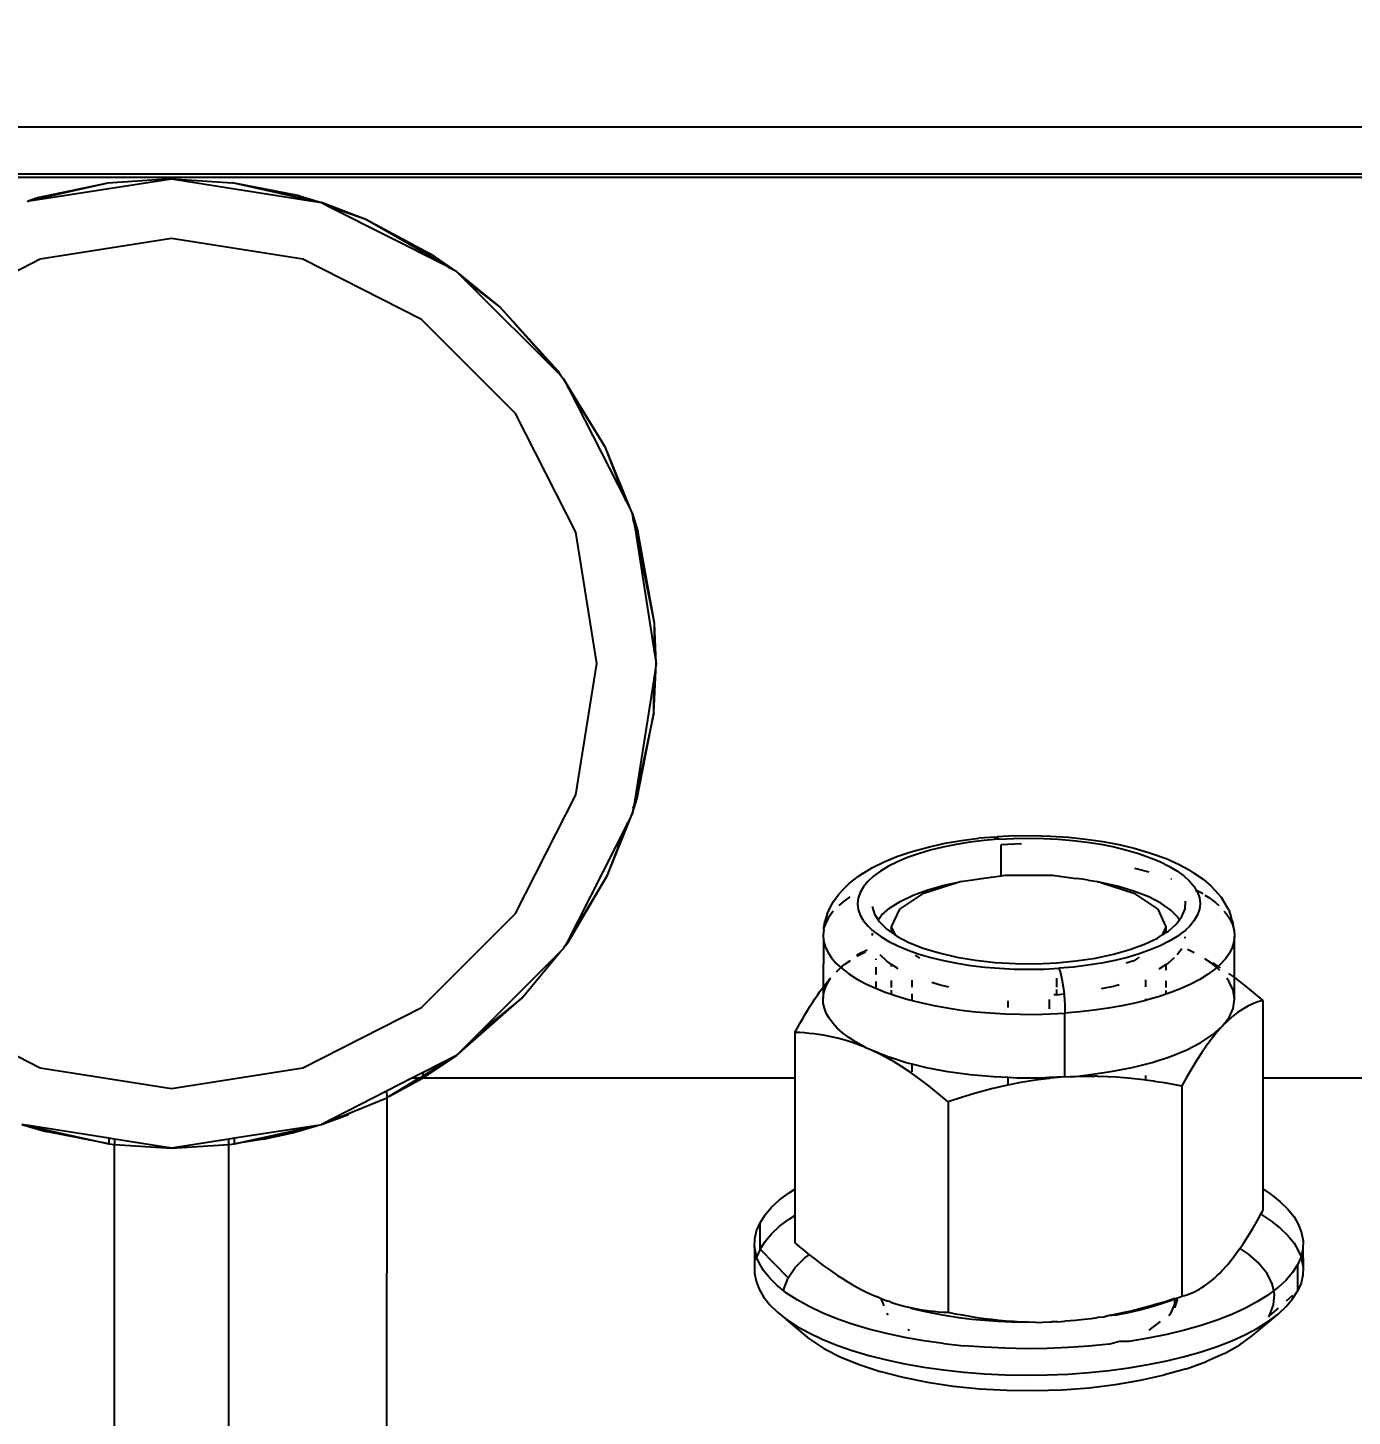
# Model space of a CAD drawing. Header units: millimetres. Extents: x -1533 to 3873, y -634 to 3374.
# Drawn here: x -802 to -744.1, y 1394.9 to 1455.6 of the extents above; entities that cross this region are included whole.
import ezdxf

# ---------------------------------------------------------------- set-up
doc = ezdxf.new("R2010")
doc.units = ezdxf.units.MM
doc.header["$MEASUREMENT"] = 0
doc.layers.add('DIMS', color=7, linetype='Continuous')
doc.styles.get("Standard").update_dxf_attribs({"font": 'arial.ttf'})
doc.dimstyles.new('ISO-25', dxfattribs={"dimtxt": 2.5, "dimasz": 2.5, "dimexe": 1.25, "dimexo": 0.625, "dimtad": 1, "dimtxsty": 'Standard', "dimcen": 2.5, "dimadec": 0, "dimazin": 0, "dimtfac": 1, "dimtmove": 0, "dimatfit": 3, "dimfxl": 1, "dimarcsym": 0})

# ---------------------------------------------------------------- blocks, each defined once
blk = doc.blocks.new('*D27')
at = {"layer": 'Defpoints', "color": 0}
for p in [(-668.225, 1628.166), (-848.225, 1451.293), (-668.225, 1450.793)]:
    blk.add_point(p, dxfattribs=at)
at = {"layer": 'DIMS', "color": 0, "lineweight": -2}
for p, q in [((-848.225, 1451.793), (-848.225, 1628.666)), ((-668.225, 1451.293), (-668.225, 1628.666)), ((-888.225, 1628.166), (-928.225, 1628.166)), ((-848.225, 1628.166), (-815.469, 1628.166)), ((-668.225, 1628.166), (-701.824, 1628.166)), ((-628.225, 1628.166), (-588.225, 1628.166))]:
    blk.add_line(p, q, dxfattribs=at)
at = {"layer": 'DIMS', "color": 0}
for points in [[(-888.225, 1621.5), (-888.225, 1634.833), (-848.225, 1628.166)], [(-628.225, 1634.833), (-628.225, 1621.5), (-668.225, 1628.166)]]:
    blk.add_solid(points, dxfattribs=at)
at = {"layer": 'DIMS', "color": 0, "insert": (-758.646, 1628.166), "char_height": 55, "attachment_point": 5}
blk.add_mtext('18', dxfattribs=at)

msp = doc.modelspace()

# ---------------------------------------------------------------- linework, layer by layer
for p, q in [((-843.22482, 1451.293), (-673.22482, 1451.293)), ((-673.22482, 1449.22194), (-843.22482, 1449.22194)), ((-673.47482, 1449.07381), (-842.97482, 1449.07381)), ((-801.94874, 1448.04939), (-795.72482, 1449.0127)), ((-798.52108, 1448.82748), (-801.94874, 1448.04939)), ((-798.52108, 1448.82748), (-801.59642, 1448.18338)), ((-795.72482, 1449.0127), (-798.52108, 1448.82748)), ((-795.72482, 1449.0127), (-793.06128, 1448.84472)), ((-795.72482, 1449.0127), (-789.46392, 1448.02107)), ((-790.20466, 1448.28141), (-793.06128, 1448.84472)), ((-789.61228, 1448.07321), (-793.06128, 1448.84472)), ((-801.59642, 1448.18338), (-801.94874, 1448.04939)), ((-790.20466, 1448.28141), (-789.17366, 1447.9751)), ((-789.61228, 1448.07321), (-790.20466, 1448.28141)), ((-801.94874, 1448.04939), (-802.04993, 1448.0109)), ((-789.46392, 1448.02107), (-789.61228, 1448.07321)), ((-789.46392, 1448.02107), (-789.17366, 1447.9751)), ((-787.22553, 1447.23439), (-789.17366, 1447.9751)), ((-789.17366, 1447.9751), (-788.81916, 1447.79447)), ((-787.22553, 1447.23439), (-788.81916, 1447.79447)), ((-788.81916, 1447.79447), (-783.69116, 1445.2088)), ((-784.23263, 1445.62757), (-787.22553, 1447.23439)), ((-783.69116, 1445.2088), (-787.22553, 1447.23439)), ((-795.72482, 1446.4127), (-801.47254, 1445.50235)), ((-789.97711, 1445.50235), (-795.72482, 1446.4127)), ((-801.47254, 1445.50235), (-806.65763, 1442.86042)), ((-784.79202, 1442.86042), (-789.97711, 1445.50235)), ((-783.26378, 1444.96386), (-784.23263, 1445.62757)), ((-783.69116, 1445.2088), (-784.23263, 1445.62757)), ((-783.58817, 1445.12915), (-783.69116, 1445.2088)), ((-783.26378, 1444.96386), (-783.58817, 1445.12915)), ((-781.37227, 1443.4154), (-783.26378, 1444.96386)), ((-783.26378, 1444.96386), (-782.88606, 1444.58615)), ((-781.37227, 1443.4154), (-782.88606, 1444.58615)), ((-782.88606, 1444.58615), (-778.70526, 1440.42147)), ((-778.81758, 1440.60274), (-781.37227, 1443.4154)), ((-778.70526, 1440.42147), (-781.37227, 1443.4154)), ((-780.67711, 1438.74551), (-784.79202, 1442.86042)), ((-778.70526, 1440.42147), (-778.81758, 1440.60274)), ((-778.67898, 1440.37906), (-778.70526, 1440.42147)), ((-778.67898, 1440.37906), (-778.57366, 1440.27375)), ((-776.74606, 1437.25974), (-778.57366, 1440.27375)), ((-778.57366, 1440.27375), (-778.38835, 1439.91005)), ((-776.74606, 1437.25974), (-778.38835, 1439.91005)), ((-778.38835, 1439.91005), (-775.84577, 1434.91997)), ((-778.03517, 1433.56042), (-780.67711, 1438.74551)), ((-775.56243, 1434.36386), (-776.74606, 1437.25974)), ((-775.84577, 1434.91997), (-776.74606, 1437.25974)), ((-775.84577, 1434.91997), (-775.56243, 1434.36386)), ((-775.56243, 1434.36386), (-775.30858, 1433.52384)), ((-775.51389, 1434.05742), (-775.56243, 1434.36386)), ((-775.48609, 1433.98517), (-775.51389, 1434.05742)), ((-775.30858, 1433.52384), (-775.48609, 1433.98517)), ((-774.59898, 1429.58433), (-775.48609, 1433.98517)), ((-775.48609, 1433.98517), (-774.61034, 1428.35263)), ((-777.12482, 1427.8127), (-778.03517, 1433.56042)), ((-774.59898, 1429.58433), (-775.30858, 1433.52384)), ((-774.61034, 1428.35263), (-774.59898, 1429.58433)), ((-774.52482, 1427.8127), (-774.59898, 1429.58433)), ((-774.61034, 1428.35263), (-774.52482, 1427.8127)), ((-778.03517, 1422.06499), (-777.12482, 1427.8127)), ((-774.63525, 1425.65171), (-774.52482, 1427.8127)), ((-774.52482, 1427.8127), (-774.62091, 1427.206)), ((-774.62091, 1427.206), (-775.50013, 1421.5565)), ((-774.63525, 1425.65171), (-774.62091, 1427.206)), ((-774.63525, 1425.65171), (-775.50013, 1421.5565)), ((-775.35974, 1421.92175), (-774.63525, 1425.65171)), ((-780.67711, 1416.8799), (-778.03517, 1422.06499)), ((-775.56243, 1421.26154), (-775.35974, 1421.92175)), ((-775.52663, 1421.48758), (-775.56243, 1421.26154)), ((-775.52663, 1421.48758), (-775.50013, 1421.5565)), ((-775.50013, 1421.5565), (-775.35974, 1421.92175)), ((-775.7704, 1420.85336), (-778.49636, 1415.48052)), ((-776.65711, 1418.54651), (-775.56243, 1421.26154)), ((-776.65711, 1418.54651), (-775.7704, 1420.85336)), ((-775.56243, 1421.26154), (-775.7704, 1420.85336)), ((-759.67445, 1420.22086), (-760.41494, 1420.16699)), ((-759.72943, 1420.11697), (-759.67445, 1420.22086)), ((-759.67445, 1420.22086), (-759.61042, 1420.22303)), ((-758.858, 1420.27341), (-759.61042, 1420.22303)), ((-759.61042, 1420.22303), (-759.5417, 1420.12334)), ((-758.858, 1420.27341), (-758.0666, 1420.28234)), ((-758.0666, 1420.28234), (-757.27673, 1420.26154)), ((-757.27673, 1420.26154), (-756.49599, 1420.21121)), ((-756.49599, 1420.21121), (-755.73189, 1420.13184)), ((-763.38135, 1419.5696), (-763.21972, 1419.62007)), ((-763.21972, 1419.62007), (-762.57466, 1419.79575)), ((-762.53442, 1419.64599), (-763.05194, 1419.49334)), ((-762.57466, 1419.79575), (-761.88771, 1419.94639)), ((-761.98411, 1419.78081), (-762.53442, 1419.64599)), ((-761.40519, 1419.89676), (-761.98411, 1419.78081)), ((-761.88771, 1419.94639), (-761.16549, 1420.07054)), ((-760.80206, 1419.99296), (-761.40519, 1419.89676)), ((-761.16549, 1420.07054), (-760.41494, 1420.16699)), ((-760.17932, 1420.06868), (-760.80206, 1419.99296)), ((-759.72943, 1420.11697), (-760.17932, 1420.06868)), ((-759.5417, 1420.12334), (-759.72943, 1420.11697)), ((-759.5417, 1420.12334), (-758.89406, 1420.15652)), ((-758.53903, 1419.92305), (-759.43044, 1419.88493)), ((-759.43044, 1418.52384), (-759.43044, 1419.88493)), ((-758.89406, 1420.15652), (-758.24133, 1420.16798)), ((-758.24133, 1420.16798), (-757.58847, 1420.15762)), ((-757.58847, 1420.15762), (-756.94046, 1420.12553)), ((-756.94046, 1420.12553), (-756.30222, 1420.07195)), ((-756.30222, 1420.07195), (-755.67861, 1419.99728)), ((-755.73189, 1420.13184), (-754.99181, 1420.02419)), ((-755.67861, 1419.99728), (-755.07438, 1419.9021)), ((-755.07438, 1419.9021), (-754.49413, 1419.78713)), ((-754.99181, 1420.02419), (-754.28286, 1419.8893)), ((-754.49413, 1419.78713), (-753.94227, 1419.65324)), ((-754.28286, 1419.8893), (-753.61187, 1419.72847)), ((-753.94227, 1419.65324), (-753.423, 1419.50146)), ((-753.61187, 1419.72847), (-752.98531, 1419.54324)), ((-765.05798, 1418.889), (-764.5583, 1419.13653)), ((-764.5583, 1419.13653), (-763.99762, 1419.36413)), ((-763.97309, 1419.13927), (-764.36973, 1418.94055)), ((-763.99762, 1419.36413), (-763.38135, 1419.5696)), ((-763.53271, 1419.324), (-763.97309, 1419.13927)), ((-763.05194, 1419.49334), (-763.53271, 1419.324)), ((-753.423, 1419.50146), (-752.94028, 1419.33293)), ((-752.98531, 1419.54324), (-752.81577, 1419.4903)), ((-752.94028, 1419.33293), (-752.49778, 1419.14895)), ((-752.81577, 1419.4903), (-752.22103, 1419.27573)), ((-752.49778, 1419.14895), (-752.09886, 1418.9509)), ((-752.22103, 1419.27573), (-751.6841, 1419.0399)), ((-751.6841, 1419.0399), (-751.21017, 1418.78505)), ((-778.49636, 1415.48052), (-776.65711, 1418.54651)), ((-778.38187, 1415.62), (-776.65711, 1418.54651)), ((-766.06539, 1418.20543), (-765.6915, 1418.49321)), ((-765.49186, 1418.62392), (-765.6915, 1418.49321)), ((-765.49186, 1418.62392), (-765.05798, 1418.889)), ((-765.02003, 1418.50731), (-765.26875, 1418.27608)), ((-764.71959, 1418.72936), (-765.02003, 1418.50731)), ((-764.36973, 1418.94055), (-764.71959, 1418.72936)), ((-760.77728, 1418.33624), (-760.30122, 1418.40755)), ((-760.30122, 1418.40755), (-760.18947, 1418.41811)), ((-760.18947, 1418.41811), (-759.43044, 1418.52384)), ((-759.43044, 1418.52384), (-759.26671, 1418.54664)), ((-759.26671, 1418.54664), (-757.18293, 1418.54664)), ((-757.18293, 1418.54664), (-756.15162, 1418.40299)), ((-755.89375, 1418.37446), (-756.15162, 1418.40299)), ((-753.60336, 1418.86034), (-753.49101, 1418.83587)), ((-753.49101, 1418.83587), (-752.98168, 1418.70525)), ((-752.09886, 1418.9509), (-751.74656, 1418.74031)), ((-752.01654, 1418.39848), (-751.98889, 1418.38889)), ((-751.74656, 1418.74031), (-751.44357, 1418.51876)), ((-751.44357, 1418.51876), (-751.19219, 1418.28796)), ((-751.01746, 1418.65877), (-751.21017, 1418.78505)), ((-751.01746, 1418.65877), (-750.59992, 1418.37993)), ((-766.36377, 1417.90502), (-766.54237, 1417.71582)), ((-766.36377, 1417.90502), (-766.06539, 1418.20543)), ((-765.60388, 1417.79319), (-765.68774, 1417.54521)), ((-765.46386, 1418.03744), (-765.60388, 1417.79319)), ((-765.26875, 1418.27608), (-765.46386, 1418.03744)), ((-763.29064, 1417.67519), (-762.64408, 1417.9131)), ((-762.82109, 1417.76133), (-761.31671, 1418.2444)), ((-762.64408, 1417.9131), (-761.9219, 1418.11667)), ((-761.9219, 1418.11667), (-761.31671, 1418.2444)), ((-761.31671, 1418.2444), (-761.22482, 1418.2739)), ((-761.22482, 1418.2739), (-760.77728, 1418.33624)), ((-755.6307, 1418.33044), (-755.89375, 1418.37446)), ((-755.6307, 1418.33044), (-755.22482, 1418.2739)), ((-755.22482, 1418.2739), (-755.15065, 1418.25009)), ((-755.07196, 1418.23691), (-755.15065, 1418.25009)), ((-754.30412, 1418.05949), (-755.07196, 1418.23691)), ((-755.07196, 1418.23691), (-753.62856, 1417.76133)), ((-753.60336, 1417.84523), (-754.30412, 1418.05949)), ((-752.98168, 1417.59781), (-753.60336, 1417.84523)), ((-751.19219, 1418.28796), (-750.99433, 1418.04964)), ((-750.99433, 1418.04964), (-750.91324, 1417.91111)), ((-750.91324, 1417.91111), (-750.68961, 1417.78998)), ((-750.91324, 1417.91111), (-750.8515, 1417.80564)), ((-750.8515, 1417.80564), (-750.76478, 1417.5578)), ((-750.68961, 1417.78998), (-750.61099, 1417.74002)), ((-750.59992, 1418.37993), (-750.25581, 1418.08676)), ((-750.25581, 1418.08676), (-750.08094, 1417.90155)), ((-750.08094, 1417.90155), (-749.80771, 1417.5902)), ((-767.04832, 1416.84007), (-766.90349, 1417.16911)), ((-766.90349, 1417.16911), (-766.76719, 1417.39885)), ((-766.76719, 1417.39885), (-766.54237, 1417.71582)), ((-766.35112, 1417.38694), (-766.53507, 1417.22397)), ((-766.06064, 1417.60005), (-766.35112, 1417.38694)), ((-765.68774, 1417.54521), (-765.71481, 1417.29537)), ((-765.71481, 1417.29537), (-765.68486, 1417.04558)), ((-765.07476, 1417.18145), (-764.97515, 1416.84032)), ((-764.31415, 1417.11318), (-763.85052, 1417.40702)), ((-763.86298, 1417.07073), (-762.82109, 1417.76133)), ((-763.85052, 1417.40702), (-763.29064, 1417.67519)), ((-753.62856, 1417.76133), (-752.58667, 1417.07073)), ((-752.4497, 1417.32144), (-752.98168, 1417.59781)), ((-752.01654, 1417.02087), (-752.4497, 1417.32144)), ((-751.39247, 1417.07875), (-751.37488, 1417.42193)), ((-750.76478, 1417.5578), (-750.73484, 1417.30801)), ((-750.73484, 1417.30801), (-750.7619, 1417.05817)), ((-750.52311, 1417.68418), (-750.35047, 1417.57447)), ((-750.35047, 1417.57447), (-750.05334, 1417.35006)), ((-750.05334, 1417.35006), (-749.91437, 1417.22282)), ((-749.80771, 1417.5902), (-749.61554, 1417.27011)), ((-749.47817, 1417.03831), (-749.61554, 1417.27011)), ((-784.79202, 1412.76499), (-780.67711, 1416.8799)), ((-767.19408, 1416.24612), (-767.13365, 1416.58223)), ((-767.04832, 1416.84007), (-767.13365, 1416.58223)), ((-766.99778, 1416.67536), (-767.12101, 1416.42825)), ((-766.82774, 1416.91837), (-766.99778, 1416.67536)), ((-766.77808, 1416.97302), (-766.82774, 1416.91837)), ((-765.68486, 1417.04558), (-765.59815, 1416.79774)), ((-765.59815, 1416.79774), (-765.45532, 1416.55374)), ((-764.97515, 1416.84032), (-764.8217, 1416.60262)), ((-764.8217, 1416.60262), (-764.67358, 1416.79869)), ((-764.8217, 1416.60262), (-764.76004, 1416.50709)), ((-764.67358, 1416.79869), (-764.31415, 1417.11318)), ((-764.22482, 1416.28542), (-763.86298, 1417.07073)), ((-752.58667, 1417.07073), (-752.22482, 1416.28542)), ((-751.68961, 1416.70123), (-752.01654, 1417.02087)), ((-751.77606, 1416.40963), (-751.62794, 1416.6057)), ((-751.62794, 1416.6057), (-751.68961, 1416.70123)), ((-751.62794, 1416.6057), (-751.52697, 1416.73938)), ((-751.52697, 1416.73938), (-751.39247, 1417.07875)), ((-750.98578, 1416.56594), (-751.1809, 1416.3273)), ((-750.84576, 1416.81018), (-750.98578, 1416.56594)), ((-750.7619, 1417.05817), (-750.84576, 1416.81018)), ((-749.6805, 1416.98146), (-749.59124, 1416.87937)), ((-749.59124, 1416.87937), (-749.42872, 1416.6356)), ((-749.47817, 1417.03831), (-749.36717, 1416.70735)), ((-749.42872, 1416.6356), (-749.31314, 1416.38794)), ((-749.28151, 1416.44822), (-749.36717, 1416.70735)), ((-767.19677, 1416.17835), (-767.22467, 1415.927)), ((-767.19677, 1416.17835), (-767.19408, 1416.24612)), ((-767.12101, 1416.42825), (-767.19408, 1416.24612)), ((-765.45532, 1416.55374), (-765.25746, 1416.31542)), ((-765.25746, 1416.31542), (-765.07476, 1416.14768)), ((-765.07476, 1416.14768), (-765.07476, 1416.09995)), ((-765.07476, 1416.14768), (-765.00608, 1416.08462)), ((-765.07476, 1416.01262), (-765.07476, 1415.91122)), ((-765.00608, 1416.08462), (-764.70308, 1415.86307)), ((-764.76004, 1416.50709), (-764.4331, 1416.18745)), ((-764.4331, 1416.18745), (-764.22482, 1416.04292)), ((-764.22482, 1416.04292), (-764.22482, 1416.28542)), ((-764.06057, 1415.92895), (-764.22482, 1416.28542)), ((-764.22482, 1416.04292), (-764.06057, 1415.92895)), ((-752.22482, 1416.28542), (-752.38551, 1415.93669)), ((-752.38551, 1415.93669), (-752.22482, 1416.03853)), ((-752.22482, 1416.28542), (-752.22482, 1416.03853)), ((-752.22482, 1416.03853), (-752.1355, 1416.09514)), ((-752.1355, 1416.09514), (-751.77606, 1416.40963)), ((-751.42962, 1416.09607), (-751.73005, 1415.87401)), ((-751.39464, 1416.09451), (-751.42962, 1416.09607)), ((-751.37488, 1416.14695), (-751.40246, 1416.12131)), ((-751.39464, 1416.09451), (-751.40246, 1416.12131)), ((-751.37488, 1416.14695), (-751.39464, 1416.09451)), ((-751.1809, 1416.3273), (-751.37488, 1416.14695)), ((-749.31314, 1416.38794), (-749.24511, 1416.13772)), ((-749.24511, 1416.13772), (-749.28151, 1416.44822)), ((-749.24511, 1416.13772), (-749.22498, 1415.88626)), ((-778.73254, 1415.19277), (-778.57366, 1415.35166)), ((-778.57366, 1415.35166), (-778.52706, 1415.44311)), ((-778.52706, 1415.44311), (-778.49636, 1415.48052)), ((-778.49636, 1415.48052), (-778.38187, 1415.62)), ((-767.22467, 1415.927), (-767.20454, 1415.67554)), ((-767.20454, 1415.67554), (-767.22336, 1413.64802)), ((-767.20454, 1415.67554), (-767.13651, 1415.42532)), ((-767.13651, 1415.42532), (-767.02093, 1415.17766)), ((-764.70308, 1415.86307), (-764.35079, 1415.65248)), ((-764.35079, 1415.65248), (-763.95187, 1415.45443)), ((-764.06057, 1415.92895), (-763.99994, 1415.88688)), ((-763.99994, 1415.88688), (-763.46797, 1415.61051)), ((-763.95187, 1415.45443), (-763.50937, 1415.27045)), ((-763.46797, 1415.61051), (-762.84629, 1415.36309)), ((-762.84629, 1415.36309), (-762.14553, 1415.14883)), ((-753.80557, 1415.29522), (-753.15901, 1415.53313)), ((-753.15901, 1415.53313), (-752.59913, 1415.8013)), ((-752.47655, 1415.46411), (-752.91693, 1415.27938)), ((-752.59913, 1415.8013), (-752.38551, 1415.93669)), ((-752.07992, 1415.66283), (-752.47655, 1415.46411)), ((-751.73005, 1415.87401), (-752.07992, 1415.66283)), ((-751.38678, 1415.79472), (-751.38358, 1415.85714)), ((-749.32864, 1415.38502), (-749.45187, 1415.1379)), ((-749.25287, 1415.63492), (-749.32864, 1415.38502)), ((-749.22498, 1415.88626), (-749.25287, 1415.63492)), ((-749.23248, 1414.06989), (-749.22498, 1415.88626)), ((-778.73254, 1415.19277), (-782.22713, 1411.69818)), ((-780.38534, 1413.17918), (-778.73254, 1415.19277)), ((-767.02093, 1415.17766), (-766.85841, 1414.9339)), ((-766.85841, 1414.9339), (-766.64983, 1414.69532)), ((-766.2764, 1414.65546), (-766.02791, 1414.82101)), ((-765.7551, 1415.00276), (-765.36522, 1415.20409)), ((-765.75408, 1415.05625), (-765.57546, 1415.15806)), ((-765.57546, 1415.15806), (-765.3567, 1415.26234)), ((-765.3567, 1415.26234), (-765.29246, 1415.28742)), ((-764.9224, 1414.8945), (-764.9224, 1414.85553)), ((-764.4331, 1414.79239), (-764.72069, 1415.07356)), ((-764.22482, 1414.64787), (-764.4331, 1414.79239)), ((-763.50937, 1415.27045), (-763.02664, 1415.10192)), ((-762.99613, 1414.92554), (-763.17872, 1415.04657)), ((-763.02664, 1415.10192), (-762.50738, 1414.95014)), ((-762.50738, 1414.95014), (-761.95552, 1414.81625)), ((-762.14553, 1415.14883), (-761.37769, 1414.97141)), ((-761.95552, 1414.81625), (-761.37526, 1414.70128)), ((-761.37769, 1414.97141), (-760.5559, 1414.83386)), ((-760.5559, 1414.83386), (-759.69422, 1414.73853)), ((-759.69422, 1414.73853), (-758.80741, 1414.68706)), ((-757.01921, 1414.71845), (-756.14843, 1414.80077)), ((-756.14843, 1414.80077), (-755.31318, 1414.92588)), ((-755.31318, 1414.92588), (-754.52775, 1415.09165)), ((-754.46554, 1414.82257), (-755.04446, 1414.70662)), ((-754.52775, 1415.09165), (-753.80557, 1415.29522)), ((-753.91522, 1414.95738), (-754.46554, 1414.82257)), ((-753.62856, 1414.80952), (-753.96892, 1414.70022)), ((-753.39771, 1415.11004), (-753.91522, 1414.95738)), ((-753.46179, 1414.92005), (-753.62856, 1414.80952)), ((-753.40431, 1414.95815), (-753.43655, 1414.93679)), ((-752.91693, 1415.27938), (-753.39771, 1415.11004)), ((-752.1355, 1414.70008), (-751.85364, 1414.9467)), ((-751.72878, 1415.07716), (-751.52697, 1415.34432)), ((-750.9863, 1415.15357), (-751.2876, 1415.30774)), ((-750.19105, 1414.66903), (-750.5217, 1414.88708)), ((-749.6219, 1414.89489), (-749.83784, 1414.65727)), ((-749.45187, 1415.1379), (-749.6219, 1414.89489)), ((-766.64983, 1414.69532), (-766.44344, 1414.50636)), ((-766.6441, 1414.32726), (-766.44344, 1414.50636)), ((-766.44344, 1414.50636), (-766.2764, 1414.65546)), ((-766.44344, 1414.50636), (-766.39631, 1414.46321)), ((-766.39631, 1414.46321), (-766.09918, 1414.23879)), ((-766.09918, 1414.23879), (-765.76004, 1414.02328)), ((-764.9224, 1414.53486), (-764.9224, 1414.21248)), ((-764.22482, 1414.56237), (-764.22482, 1414.64787)), ((-763.99994, 1414.49182), (-764.22482, 1414.64787)), ((-763.93328, 1414.45719), (-763.99994, 1414.49182)), ((-761.37526, 1414.70128), (-760.77103, 1414.6061)), ((-760.77103, 1414.6061), (-760.14743, 1414.53143)), ((-760.14743, 1414.53143), (-759.50919, 1414.47785)), ((-759.50919, 1414.47785), (-758.86117, 1414.44575)), ((-758.86117, 1414.44575), (-758.20831, 1414.4354)), ((-758.80741, 1414.68706), (-757.91062, 1414.68033)), ((-758.20831, 1414.4354), (-757.55558, 1414.44686)), ((-757.91062, 1414.68033), (-757.01921, 1414.71845)), ((-757.55558, 1414.44686), (-756.90794, 1414.48004)), ((-756.27033, 1414.5347), (-756.90794, 1414.48004)), ((-756.90794, 1414.48004), (-756.83923, 1414.28527)), ((-756.83923, 1414.28527), (-756.7752, 1414.00871)), ((-755.64759, 1414.61042), (-756.27033, 1414.5347)), ((-755.04446, 1414.70662), (-755.64759, 1414.61042)), ((-752.5184, 1414.4574), (-752.22482, 1414.64347)), ((-752.22482, 1414.64347), (-752.1355, 1414.70008)), ((-752.22482, 1414.64347), (-752.22482, 1414.39368)), ((-750.40256, 1414.20327), (-750.74834, 1413.98931)), ((-750.09852, 1414.42632), (-750.40256, 1414.20327)), ((-750.19376, 1414.71844), (-750.06899, 1414.64318)), ((-750.00738, 1414.50707), (-750.19105, 1414.66903)), ((-750.00738, 1414.50707), (-750.09852, 1414.42632)), ((-750.06899, 1414.64318), (-749.94556, 1414.56184)), ((-749.94556, 1414.56184), (-750.00738, 1414.50707)), ((-749.86762, 1414.38382), (-750.00738, 1414.50707)), ((-749.83784, 1414.65727), (-749.94556, 1414.56184)), ((-749.94556, 1414.56184), (-749.85475, 1414.50199)), ((-749.48537, 1414.2499), (-749.23248, 1414.06989)), ((-767.35991, 1413.46266), (-767.24887, 1413.61451)), ((-767.24887, 1413.61451), (-767.22336, 1413.64802)), ((-767.22336, 1413.64802), (-767.13752, 1413.76079)), ((-767.22336, 1413.64802), (-767.22309, 1413.18406)), ((-767.19228, 1413.40913), (-767.12307, 1413.63295)), ((-767.13752, 1413.76079), (-767.02584, 1413.90135)), ((-767.12307, 1413.63295), (-767.01576, 1413.85455)), ((-767.02584, 1413.90135), (-766.91384, 1414.03605)), ((-767.01576, 1413.85455), (-766.91384, 1414.03605)), ((-766.91384, 1414.03605), (-766.8927, 1414.06027)), ((-765.76004, 1414.02328), (-765.3807, 1413.81781)), ((-765.3807, 1413.81781), (-764.96317, 1413.62349)), ((-764.96317, 1413.62349), (-764.9224, 1413.60712)), ((-764.9224, 1413.90078), (-764.9224, 1413.60712)), ((-764.9224, 1413.60712), (-764.5097, 1413.44135)), ((-764.22482, 1413.63099), (-764.22482, 1413.93783)), ((-763.32384, 1413.65651), (-763.32384, 1413.9651)), ((-762.14553, 1413.75377), (-762.46756, 1413.85223)), ((-761.71861, 1413.65512), (-762.14553, 1413.75377)), ((-757.01921, 1414.04125), (-757.01921, 1413.65451)), ((-757.01921, 1413.55082), (-757.01921, 1413.32339)), ((-756.7752, 1414.00871), (-756.72022, 1413.6692)), ((-756.72022, 1413.6692), (-756.68527, 1413.35496)), ((-755.04275, 1413.5879), (-754.52775, 1413.69659)), ((-754.52775, 1413.69659), (-754.27532, 1413.76775)), ((-753.12581, 1413.96755), (-753.12581, 1413.6609)), ((-752.22482, 1413.93676), (-752.22482, 1413.6315)), ((-751.55751, 1413.59316), (-752.01658, 1413.41308)), ((-751.13401, 1413.78557), (-751.55751, 1413.59316)), ((-750.74834, 1413.98931), (-751.13401, 1413.78557)), ((-749.47202, 1413.91818), (-749.56897, 1414.04112)), ((-749.288, 1413.5239), (-749.47202, 1413.91818)), ((-749.22485, 1413.12411), (-749.288, 1413.5239)), ((-749.23248, 1414.06989), (-748.81775, 1413.75428)), ((-749.22485, 1413.12411), (-749.23248, 1414.06989)), ((-748.81775, 1413.75428), (-748.40513, 1413.42148)), ((-783.26378, 1410.66154), (-780.38534, 1413.17918)), ((-780.38534, 1413.17918), (-782.22713, 1411.69818)), ((-767.80112, 1412.80239), (-767.69124, 1412.97502)), ((-767.69124, 1412.97502), (-767.58109, 1413.14275)), ((-767.58109, 1413.14275), (-767.47065, 1413.30536)), ((-767.47065, 1413.30536), (-767.35991, 1413.46266)), ((-767.22309, 1413.18406), (-767.19228, 1413.40913)), ((-767.21537, 1412.9587), (-767.22309, 1413.18406)), ((-767.16915, 1412.73402), (-767.21537, 1412.9587)), ((-764.5097, 1413.44135), (-764.22482, 1413.34251)), ((-764.22482, 1413.34251), (-764.22482, 1413.52013)), ((-764.22482, 1413.34251), (-764.02269, 1413.27237)), ((-764.02269, 1413.27237), (-763.50475, 1413.11744)), ((-763.50475, 1413.11744), (-763.32384, 1413.07104)), ((-763.32384, 1413.07104), (-763.32384, 1413.355)), ((-763.32384, 1413.07104), (-762.95864, 1412.97739)), ((-762.95864, 1412.97739), (-762.38727, 1412.85297)), ((-759.1215, 1412.76538), (-759.1215, 1413.06001)), ((-757.32815, 1413.10692), (-757.32815, 1412.70366)), ((-757.01921, 1413.32339), (-757.12719, 1413.31878)), ((-757.01921, 1413.32339), (-756.68527, 1413.35496)), ((-756.68527, 1413.35496), (-756.67803, 1413.28987)), ((-756.67803, 1413.28987), (-756.6515, 1412.89658)), ((-753.58187, 1412.95617), (-754.15705, 1412.83434)), ((-753.12581, 1413.07016), (-753.58187, 1412.95617)), ((-753.12581, 1413.14499), (-753.12581, 1413.07016)), ((-753.03147, 1413.09374), (-753.12581, 1413.07016)), ((-752.50878, 1413.24631), (-753.03147, 1413.09374)), ((-752.22482, 1413.34252), (-752.50878, 1413.24631)), ((-752.22482, 1413.50539), (-752.22482, 1413.34252)), ((-752.01658, 1413.41308), (-752.22482, 1413.34252)), ((-749.2834, 1412.72421), (-749.22485, 1413.12411)), ((-748.42955, 1412.9203), (-748.64853, 1412.81583)), ((-748.21154, 1413.00547), (-748.42955, 1412.9203)), ((-748.40513, 1413.42148), (-747.9944, 1413.07308)), ((-747.9944, 1413.07308), (-748.21154, 1413.00547)), ((-747.9944, 1413.07308), (-747.9944, 1409.68462)), ((-806.65763, 1412.76499), (-801.47254, 1410.12305)), ((-789.97711, 1410.12305), (-784.79202, 1412.76499)), ((-768.12922, 1412.25705), (-768.0201, 1412.44321)), ((-768.0201, 1412.44321), (-767.91074, 1412.62505)), ((-767.91074, 1412.62505), (-767.80112, 1412.80239)), ((-767.08463, 1412.51097), (-767.16915, 1412.73402)), ((-766.96217, 1412.29052), (-767.08463, 1412.51097)), ((-762.38727, 1412.85297), (-761.79369, 1412.74484)), ((-761.79369, 1412.74484), (-761.18107, 1412.65358)), ((-761.18107, 1412.65358), (-760.55268, 1412.57968)), ((-760.55268, 1412.57968), (-759.91186, 1412.52353)), ((-759.91186, 1412.52353), (-759.26205, 1412.48543)), ((-759.26205, 1412.48543), (-758.6067, 1412.46558)), ((-758.6067, 1412.46558), (-757.94932, 1412.46409)), ((-757.94932, 1412.46409), (-757.2934, 1412.48097)), ((-757.2934, 1412.48097), (-756.64246, 1412.51613)), ((-756.6515, 1412.89658), (-756.64246, 1412.51613)), ((-755.99996, 1412.56938), (-756.64246, 1412.51613)), ((-756.64246, 1409.72601), (-756.64246, 1412.51613)), ((-755.36932, 1412.64043), (-755.99996, 1412.56938)), ((-754.75393, 1412.72891), (-755.36932, 1412.64043)), ((-754.15705, 1412.83434), (-754.75393, 1412.72891)), ((-749.76083, 1411.94568), (-749.46287, 1412.32963)), ((-749.31213, 1412.36916), (-749.53581, 1412.17082)), ((-749.46287, 1412.32963), (-749.2834, 1412.72421)), ((-749.08974, 1412.54192), (-749.31213, 1412.36916)), ((-748.86856, 1412.69031), (-749.08974, 1412.54192)), ((-748.64853, 1412.81583), (-748.86856, 1412.69031)), ((-768.45524, 1411.67463), (-768.34678, 1411.87257)), ((-768.34678, 1411.87257), (-768.23811, 1412.06677)), ((-768.23811, 1412.06677), (-768.12922, 1412.25705)), ((-766.80229, 1412.0736), (-766.96217, 1412.29052)), ((-766.60568, 1411.86115), (-766.80229, 1412.0736)), ((-766.37319, 1411.65408), (-766.60568, 1411.86115)), ((-750.17325, 1411.57757), (-749.76083, 1411.94568)), ((-749.76083, 1411.94568), (-749.98591, 1411.69437)), ((-749.53581, 1412.17082), (-749.76083, 1411.94568)), ((-782.22713, 1411.69818), (-783.26378, 1410.66154)), ((-768.25011, 1411.66441), (-768.45524, 1411.67463)), ((-768.45524, 1411.67463), (-768.45524, 1409.68462)), ((-768.04452, 1411.65008), (-768.25011, 1411.66441)), ((-767.83846, 1411.63141), (-768.04452, 1411.65008)), ((-767.63189, 1411.60819), (-767.83846, 1411.63141)), ((-767.4248, 1411.58019), (-767.63189, 1411.60819)), ((-767.21717, 1411.5472), (-767.4248, 1411.58019)), ((-767.00896, 1411.509), (-767.21717, 1411.5472)), ((-766.80015, 1411.46536), (-767.00896, 1411.509)), ((-766.59073, 1411.41606), (-766.80015, 1411.46536)), ((-766.38066, 1411.36089), (-766.59073, 1411.41606)), ((-766.16992, 1411.29966), (-766.38066, 1411.36089)), ((-766.1058, 1411.45327), (-766.37319, 1411.65408)), ((-765.9585, 1411.23218), (-766.16992, 1411.29966)), ((-765.80467, 1411.25958), (-766.1058, 1411.45327)), ((-765.74621, 1411.15817), (-765.9585, 1411.23218)), ((-765.47108, 1411.07384), (-765.80467, 1411.25958)), ((-765.53316, 1411.07756), (-765.74621, 1411.15817)), ((-751.31769, 1410.90848), (-750.69455, 1411.23027)), ((-750.69455, 1411.23027), (-750.17325, 1411.57757)), ((-750.43294, 1411.11965), (-750.65422, 1410.7994)), ((-750.21026, 1411.41836), (-750.43294, 1411.11965)), ((-749.98591, 1411.69437), (-750.21026, 1411.41836)), ((-783.26378, 1410.66154), (-784.72482, 1409.68979)), ((-784.28357, 1410.0446), (-783.26378, 1410.66154)), ((-783.26378, 1410.66154), (-783.95317, 1410.31028)), ((-765.47108, 1411.07384), (-765.53316, 1411.07756)), ((-765.31978, 1410.99043), (-765.47108, 1411.07384)), ((-765.10646, 1410.89685), (-765.31978, 1410.99043)), ((-764.67987, 1410.69009), (-765.10646, 1410.89685)), ((-764.38655, 1410.60613), (-765.10646, 1410.89685)), ((-764.25582, 1410.45909), (-764.67987, 1410.69009)), ((-764.22482, 1410.55443), (-764.38655, 1410.60613)), ((-764.22482, 1410.45404), (-764.22482, 1410.55443)), ((-763.58333, 1410.34936), (-764.22482, 1410.55443)), ((-752.8345, 1410.35842), (-752.03423, 1410.61655)), ((-752.03423, 1410.61655), (-751.31769, 1410.90848)), ((-750.65422, 1410.7994), (-750.87419, 1410.45903)), ((-801.47254, 1410.12305), (-795.72482, 1409.2127)), ((-795.72482, 1409.2127), (-789.97711, 1410.12305)), ((-784.72482, 1409.9171), (-785.1811, 1409.68462)), ((-783.95317, 1410.31028), (-784.72482, 1409.9171)), ((-784.28357, 1410.0446), (-784.72482, 1409.68979)), ((-784.72482, 1409.77766), (-784.28357, 1410.0446)), ((-784.72482, 1409.77766), (-784.72482, 1409.9171)), ((-783.95317, 1410.31028), (-784.28357, 1410.0446)), ((-764.22482, 1410.45404), (-764.25582, 1410.45909)), ((-763.8342, 1410.20498), (-764.22482, 1410.45404)), ((-763.41489, 1409.92885), (-763.8342, 1410.20498)), ((-763.32384, 1410.28436), (-763.58333, 1410.34936)), ((-762.99776, 1409.63203), (-763.41489, 1409.92885)), ((-763.32384, 1409.95474), (-763.32384, 1410.28436)), ((-762.70763, 1410.13), (-763.32384, 1410.28436)), ((-761.77132, 1409.95104), (-762.70763, 1410.13)), ((-760.78704, 1409.81489), (-761.77132, 1409.95104)), ((-755.6246, 1409.81924), (-754.6419, 1409.95705)), ((-754.6419, 1409.95705), (-753.70766, 1410.1376)), ((-753.70766, 1410.1376), (-752.8345, 1410.35842)), ((-751.09295, 1410.10013), (-751.3106, 1409.72425)), ((-750.87419, 1410.45903), (-751.09295, 1410.10013)), ((-785.1811, 1409.68462), (-786.32482, 1409.10186)), ((-786.2208, 1408.86727), (-784.72482, 1409.68979)), ((-786.2208, 1408.86727), (-784.87862, 1409.68462)), ((-785.1811, 1409.68462), (-784.87862, 1409.68462)), ((-784.87862, 1409.68462), (-784.72482, 1409.77766)), ((-784.87862, 1409.68462), (-784.72482, 1409.68979)), ((-784.72482, 1409.68979), (-784.72482, 1409.77766)), ((-784.72482, 1409.68979), (-768.45524, 1409.68462)), ((-768.45524, 1409.68462), (-768.45524, 1404.82102)), ((-762.58262, 1409.31619), (-762.99776, 1409.63203)), ((-762.16931, 1408.98291), (-762.58262, 1409.31619)), ((-759.76812, 1409.72338), (-760.78704, 1409.81489)), ((-759.21964, 1409.3509), (-759.8595, 1409.19938)), ((-759.1215, 1409.69501), (-759.76812, 1409.72338)), ((-758.57822, 1409.48035), (-759.21964, 1409.3509)), ((-759.1215, 1409.41619), (-759.1215, 1409.69501)), ((-758.72832, 1409.67776), (-759.1215, 1409.69501)), ((-757.68172, 1409.67864), (-758.72832, 1409.67776)), ((-757.93494, 1409.58666), (-758.57822, 1409.48035)), ((-757.32815, 1409.66396), (-757.93494, 1409.58666)), ((-757.32815, 1409.69476), (-757.68172, 1409.67864)), ((-756.64246, 1409.72601), (-757.32815, 1409.69476)), ((-757.32815, 1409.69476), (-757.32815, 1409.66396)), ((-757.28971, 1409.66886), (-757.32815, 1409.66396)), ((-756.64246, 1409.72601), (-757.28971, 1409.66886)), ((-756.64246, 1409.72601), (-756.40474, 1409.74051)), ((-756.40474, 1409.74051), (-756.18226, 1409.75092)), ((-756.18226, 1409.75092), (-755.6246, 1409.81924)), ((-756.18226, 1409.75092), (-755.79912, 1409.76178)), ((-755.79912, 1409.76178), (-755.48392, 1409.7641)), ((-755.48392, 1409.7641), (-755.34055, 1409.7629)), ((-755.21466, 1409.76144), (-755.34055, 1409.7629)), ((-755.21466, 1409.76144), (-754.76313, 1409.74752)), ((-754.76313, 1409.74752), (-754.384, 1409.72682)), ((-754.384, 1409.72682), (-753.74994, 1409.67435)), ((-753.74994, 1409.67435), (-753.21428, 1409.6135)), ((-753.21428, 1409.6135), (-753.12581, 1409.59401)), ((-753.12581, 1409.78304), (-753.12581, 1409.59401)), ((-753.12581, 1409.59401), (-752.77672, 1409.55321)), ((-752.73947, 1409.54762), (-752.77672, 1409.55321)), ((-752.73947, 1409.54762), (-752.30668, 1409.47835)), ((-752.30668, 1409.47835), (-751.52725, 1409.33297)), ((-751.3106, 1409.72425), (-751.52725, 1409.33297)), ((-751.52725, 1409.33297), (-751.52725, 1400.129)), ((-747.9944, 1409.68462), (-731.72482, 1409.68979)), ((-747.9944, 1409.68462), (-747.9944, 1404.82319)), ((-786.32482, 1409.10186), (-789.17366, 1407.65031)), ((-789.17366, 1407.65031), (-786.31616, 1408.81496)), ((-786.32482, 1409.10186), (-786.31616, 1408.81496)), ((-786.31616, 1408.81496), (-786.32482, 1352.2821)), ((-786.31616, 1408.81496), (-786.2208, 1408.86727)), ((-761.75767, 1408.63374), (-762.16931, 1408.98291)), ((-761.13022, 1408.83849), (-761.75767, 1408.63374)), ((-760.49692, 1409.02781), (-761.13022, 1408.83849)), ((-759.8595, 1409.19938), (-760.49692, 1409.02781)), ((-789.17366, 1407.65031), (-787.98185, 1408.07753)), ((-761.75767, 1408.63374), (-761.75767, 1399.42978)), ((-802.27598, 1407.65031), (-801.22342, 1407.3382)), ((-801.98283, 1407.60387), (-802.27598, 1407.65031)), ((-801.98283, 1407.60387), (-801.82334, 1407.54808)), ((-798.47482, 1407.04826), (-801.98283, 1407.60387)), ((-801.82334, 1407.54808), (-801.22342, 1407.3382)), ((-801.82334, 1407.54808), (-798.47482, 1406.79182)), ((-792.97482, 1406.79182), (-789.34511, 1407.59988)), ((-789.34511, 1407.59988), (-792.97482, 1407.04826)), ((-791.69883, 1406.99849), (-789.34511, 1407.59988)), ((-790.43546, 1407.28315), (-789.34511, 1407.59988)), ((-789.34511, 1407.59988), (-789.17366, 1407.65031)), ((-798.47482, 1406.79182), (-801.22342, 1407.3382)), ((-798.47482, 1407.04826), (-798.47482, 1406.79182)), ((-798.22482, 1407.00866), (-798.47482, 1407.04826)), ((-798.22482, 1407.00866), (-798.22482, 1406.77554)), ((-795.72482, 1406.6127), (-798.22482, 1407.00866)), ((-793.22482, 1407.00866), (-795.72482, 1406.6127)), ((-792.97482, 1407.04826), (-793.22482, 1407.00866)), ((-793.22482, 1406.77554), (-793.22482, 1407.00866)), ((-792.97482, 1406.79182), (-792.97482, 1407.04826)), ((-791.69883, 1406.99849), (-792.97482, 1406.79182)), ((-791.69883, 1406.99849), (-790.43546, 1407.28315)), ((-798.47482, 1406.79182), (-798.22482, 1406.77554)), ((-798.22482, 1406.77554), (-795.72482, 1406.6127)), ((-798.22482, 1359.75061), (-798.22482, 1406.77554)), ((-795.72482, 1406.6127), (-793.22482, 1406.77554)), ((-793.22482, 1406.77554), (-792.97482, 1406.79182)), ((-793.22482, 1359.75061), (-793.22482, 1406.77554)), ((-769.1273, 1404.34584), (-768.71152, 1404.65959)), ((-768.71152, 1404.65959), (-768.45524, 1404.82102)), ((-768.45524, 1404.82102), (-768.45524, 1403.66617)), ((-747.9944, 1404.82319), (-747.6282, 1404.58223)), ((-747.9944, 1404.82319), (-747.9944, 1403.86911)), ((-747.6282, 1404.58223), (-747.22822, 1404.26549)), ((-769.76485, 1403.68648), (-769.4791, 1404.02084)), ((-769.4791, 1404.02084), (-769.1273, 1404.34584)), ((-748.07589, 1403.72196), (-747.9944, 1403.86911)), ((-747.22822, 1404.26549), (-746.89277, 1403.93796)), ((-746.89277, 1403.93796), (-746.62383, 1403.60157)), ((-770.13191, 1402.99759), (-769.98288, 1403.34473)), ((-769.98288, 1403.34473), (-769.76485, 1403.68648)), ((-769.98288, 1402.18988), (-769.98288, 1403.34473)), ((-769.1273, 1403.19099), (-768.71152, 1403.50474)), ((-768.71152, 1403.50474), (-768.45524, 1403.66617)), ((-768.45524, 1403.66617), (-768.45524, 1402.47066)), ((-748.42955, 1403.10054), (-748.21154, 1403.47698)), ((-748.21154, 1403.47698), (-748.07589, 1403.72196)), ((-748.07589, 1403.72196), (-747.63058, 1403.42738)), ((-747.63058, 1403.42738), (-747.22822, 1403.11064)), ((-746.62383, 1403.60157), (-746.42296, 1403.25828)), ((-746.42296, 1403.25828), (-746.29135, 1402.91012)), ((-770.21987, 1402.29534), (-770.21106, 1402.64711)), ((-770.21106, 1402.64711), (-770.13191, 1402.99759)), ((-769.76485, 1402.53163), (-769.4791, 1402.86599)), ((-769.4791, 1402.86599), (-769.1273, 1403.19099)), ((-748.86856, 1402.401), (-748.64853, 1402.74136)), ((-748.64853, 1402.74136), (-748.42955, 1403.10054)), ((-747.22822, 1403.11064), (-746.89277, 1402.78311)), ((-746.89277, 1402.78311), (-746.62383, 1402.44672)), ((-746.29135, 1402.91012), (-746.22977, 1402.55912)), ((-770.21987, 1402.29534), (-770.21987, 1401.14049)), ((-770.1583, 1401.94434), (-770.21987, 1402.29534)), ((-769.98288, 1402.18988), (-770.13191, 1401.84274)), ((-769.98288, 1402.18988), (-769.76485, 1402.53163)), ((-768.75808, 1400.93945), (-769.98288, 1402.18988)), ((-768.45524, 1402.47066), (-768.25011, 1402.29461)), ((-768.25011, 1402.29461), (-768.04452, 1402.12226)), ((-768.04452, 1402.12226), (-767.83324, 1401.94966)), ((-749.31213, 1401.78296), (-749.08974, 1402.08109)), ((-749.08974, 1402.08109), (-748.99688, 1402.2154)), ((-748.99688, 1402.2154), (-748.86856, 1402.401)), ((-748.99688, 1402.2154), (-748.65058, 1401.98815)), ((-748.65058, 1401.98815), (-748.16337, 1401.56616)), ((-746.62383, 1402.44672), (-746.42296, 1402.10343)), ((-746.42296, 1402.10343), (-746.31774, 1401.85687)), ((-746.23859, 1402.20735), (-746.31774, 1401.85687)), ((-746.22977, 1402.55912), (-746.23859, 1402.20735)), ((-746.23859, 1402.20735), (-746.22977, 1401.40427)), ((-770.13191, 1401.84274), (-770.1583, 1401.94434)), ((-770.13191, 1401.84274), (-770.1583, 1401.7259)), ((-770.02669, 1401.59618), (-770.13191, 1401.84274)), ((-769.82582, 1401.25289), (-770.02669, 1401.59618)), ((-768.75808, 1400.93945), (-768.45137, 1401.3856)), ((-768.45137, 1401.3856), (-768.01606, 1401.81581)), ((-768.01606, 1401.81581), (-767.83324, 1401.94966)), ((-767.83324, 1401.94966), (-767.63189, 1401.78946)), ((-767.63189, 1401.78946), (-767.4248, 1401.62941)), ((-767.4248, 1401.62941), (-767.21717, 1401.47385)), ((-767.21717, 1401.47385), (-767.00896, 1401.32299)), ((-749.76083, 1401.2564), (-749.53581, 1401.50769)), ((-749.53581, 1401.50769), (-749.31213, 1401.78296)), ((-747.8028, 1401.12595), (-748.16337, 1401.56616)), ((-746.46677, 1401.50973), (-746.6848, 1401.16798)), ((-746.31774, 1401.85687), (-746.46677, 1401.50973)), ((-746.46677, 1401.50973), (-746.46677, 1400.35488)), ((-746.31774, 1401.85687), (-746.29135, 1401.75527)), ((-746.29135, 1401.75527), (-746.22977, 1401.40427)), ((-746.22977, 1401.40427), (-746.23859, 1401.0525)), ((-770.21987, 1401.14049), (-770.1583, 1400.78949)), ((-770.1583, 1400.78949), (-770.02669, 1400.44133)), ((-769.55687, 1400.9165), (-769.82582, 1401.25289)), ((-769.22143, 1400.58897), (-769.55687, 1400.9165)), ((-768.93233, 1400.48297), (-768.75808, 1400.93945)), ((-767.00896, 1401.32299), (-766.80015, 1401.17703)), ((-766.80015, 1401.17703), (-766.59073, 1401.03615)), ((-766.59073, 1401.03615), (-766.38066, 1400.90056)), ((-766.38066, 1400.90056), (-766.16992, 1400.77043)), ((-766.16992, 1400.77043), (-765.9585, 1400.64593)), ((-750.32178, 1400.74256), (-750.21026, 1400.83211)), ((-750.21026, 1400.83211), (-750.09828, 1400.92828)), ((-750.09828, 1400.92828), (-749.98591, 1401.03113)), ((-749.98591, 1401.03113), (-749.87335, 1401.14055)), ((-749.87335, 1401.14055), (-749.76083, 1401.2564)), ((-747.57329, 1400.67305), (-747.8028, 1401.12595)), ((-746.97055, 1400.83362), (-747.32235, 1400.50861)), ((-746.6848, 1401.16798), (-746.97055, 1400.83362)), ((-746.23859, 1401.0525), (-746.31774, 1400.70202)), ((-770.02669, 1400.44133), (-769.82582, 1400.09804)), ((-768.94221, 1400.36785), (-769.22143, 1400.58897)), ((-768.94221, 1400.36785), (-768.93233, 1400.48297)), ((-768.82145, 1400.27222), (-768.94221, 1400.36785)), ((-768.35928, 1399.96813), (-768.82145, 1400.27222)), ((-765.9585, 1400.64593), (-765.74621, 1400.52717)), ((-765.74621, 1400.52717), (-765.53316, 1400.41432)), ((-765.53316, 1400.41432), (-765.47108, 1400.38455)), ((-765.47108, 1400.38455), (-765.31978, 1400.30769)), ((-765.31978, 1400.30769), (-765.10646, 1400.20756)), ((-765.10646, 1400.20756), (-764.89284, 1400.11387)), ((-751.52725, 1400.129), (-751.41904, 1400.16064)), ((-751.41904, 1400.16064), (-751.3106, 1400.19643)), ((-751.3106, 1400.19643), (-751.2019, 1400.23662)), ((-751.2019, 1400.23662), (-751.09295, 1400.2814)), ((-751.09295, 1400.2814), (-750.98371, 1400.33102)), ((-750.98371, 1400.33102), (-750.87419, 1400.38569)), ((-750.87419, 1400.38569), (-750.76436, 1400.44563)), ((-750.76436, 1400.44563), (-750.65422, 1400.51107)), ((-750.65422, 1400.51107), (-750.54375, 1400.58223)), ((-750.54375, 1400.58223), (-750.43294, 1400.65933)), ((-750.43294, 1400.65933), (-750.32178, 1400.74256)), ((-747.73812, 1400.19486), (-748.21544, 1399.89422)), ((-747.73812, 1400.19486), (-747.50974, 1400.36721)), ((-747.50974, 1400.36721), (-747.57329, 1400.67305)), ((-747.51732, 1399.75209), (-747.47773, 1400.21317)), ((-747.50974, 1400.36721), (-747.32235, 1400.50861)), ((-747.47773, 1400.21317), (-747.50974, 1400.36721)), ((-746.6848, 1400.16632), (-746.97055, 1399.91918)), ((-746.6848, 1400.01313), (-746.46677, 1400.35488)), ((-746.31774, 1400.70202), (-746.46677, 1400.35488)), ((-769.82582, 1400.09804), (-769.55687, 1399.76165)), ((-769.55687, 1399.76165), (-769.22143, 1399.43412)), ((-767.83765, 1399.67846), (-768.35928, 1399.96813)), ((-767.2596, 1399.40493), (-767.83765, 1399.67846)), ((-764.70609, 1400.03766), (-764.89284, 1400.11387)), ((-764.67987, 1400.02696), (-764.70609, 1400.03766)), ((-764.67987, 1400.02696), (-764.46753, 1399.94668)), ((-764.55771, 1399.71374), (-764.67987, 1400.02696)), ((-764.46753, 1399.94668), (-764.37975, 1399.91609)), ((-764.2905, 1399.88281), (-764.37975, 1399.91609)), ((-764.25582, 1399.87289), (-764.2905, 1399.88281)), ((-764.25582, 1399.87289), (-764.04471, 1399.80543)), ((-764.04471, 1399.80543), (-763.8342, 1399.74415)), ((-763.8342, 1399.74415), (-763.62426, 1399.6889)), ((-763.62426, 1399.6889), (-763.41489, 1399.63953)), ((-763.41489, 1399.63953), (-763.20606, 1399.59583)), ((-763.37075, 1399.6016), (-763.41489, 1399.63953)), ((-762.87681, 1399.47885), (-763.37075, 1399.6016)), ((-763.20606, 1399.59583), (-762.99776, 1399.55756)), ((-762.99776, 1399.55756), (-762.78995, 1399.52449)), ((-753.21427, 1399.61788), (-753.74993, 1399.48379)), ((-752.88705, 1399.65421), (-753.37241, 1399.52655)), ((-752.77672, 1399.73796), (-753.21427, 1399.61788)), ((-752.42455, 1399.79374), (-752.88705, 1399.65421)), ((-752.73947, 1399.74866), (-752.77672, 1399.73796)), ((-752.30668, 1399.87709), (-752.73947, 1399.74866)), ((-751.98689, 1399.94455), (-752.42455, 1399.79374)), ((-751.90487, 1400.00374), (-752.30668, 1399.87709)), ((-751.85588, 1399.78819), (-752.04296, 1399.34887)), ((-751.90487, 1400.00374), (-751.98689, 1399.94455)), ((-751.85588, 1400.02615), (-751.90487, 1400.00374)), ((-751.74959, 1400.03778), (-751.85588, 1399.78819)), ((-751.85588, 1400.02615), (-751.74959, 1400.03778)), ((-751.85588, 1400.02615), (-751.85588, 1399.78819)), ((-751.73589, 1399.97247), (-751.85588, 1399.62055)), ((-751.85588, 1399.78819), (-751.85588, 1399.62055)), ((-751.73896, 1400.06274), (-751.74959, 1400.03778)), ((-751.74959, 1400.03778), (-751.73589, 1399.97247)), ((-751.73896, 1400.06274), (-751.57594, 1400.106)), ((-751.52725, 1400.129), (-751.57594, 1400.106)), ((-748.75149, 1399.60843), (-749.34314, 1399.33919)), ((-748.21544, 1399.89422), (-748.75149, 1399.60843)), ((-747.69157, 1399.29561), (-747.51732, 1399.75209)), ((-747.32235, 1399.61493), (-747.69157, 1399.29561)), ((-747.32235, 1399.35376), (-746.97055, 1399.67877)), ((-746.97055, 1399.67877), (-746.6848, 1400.01313)), ((-769.22143, 1399.43412), (-768.82145, 1399.11737)), ((-768.82145, 1399.11737), (-768.35928, 1398.81328)), ((-767.80037, 1398.24792), (-768.82145, 1399.11737)), ((-766.62853, 1399.14913), (-767.2596, 1399.40493)), ((-765.94814, 1398.91257), (-766.62853, 1399.14913)), ((-764.40669, 1399.34887), (-764.42418, 1399.39114)), ((-764.36498, 1399.31754), (-764.40669, 1399.34887)), ((-762.36296, 1399.36873), (-762.87681, 1399.47885)), ((-762.78995, 1399.52449), (-762.58262, 1399.49643)), ((-762.58262, 1399.49643), (-762.37574, 1399.47314)), ((-762.37574, 1399.47314), (-762.16931, 1399.45441)), ((-761.83138, 1399.27171), (-762.36296, 1399.36873)), ((-762.16931, 1399.45441), (-761.96329, 1399.44003)), ((-761.96329, 1399.44003), (-761.75767, 1399.42978)), ((-761.28436, 1399.1882), (-761.83138, 1399.27171)), ((-761.75767, 1399.42978), (-761.44478, 1399.36839)), ((-761.44478, 1399.36839), (-761.13022, 1399.3108)), ((-760.72423, 1399.11856), (-761.28436, 1399.1882)), ((-761.13022, 1399.3108), (-760.81419, 1399.25726)), ((-760.81419, 1399.25726), (-760.49692, 1399.20805)), ((-760.15341, 1399.06308), (-760.72423, 1399.11856)), ((-760.49692, 1399.20805), (-760.17862, 1399.16341)), ((-760.17862, 1399.16341), (-759.8595, 1399.12361)), ((-759.57432, 1399.02202), (-760.15341, 1399.06308)), ((-759.8595, 1399.12361), (-759.53976, 1399.0889)), ((-758.98946, 1398.99553), (-759.57432, 1399.02202)), ((-759.53976, 1399.0889), (-759.21964, 1399.05956)), ((-759.21964, 1399.05956), (-758.89916, 1399.03581)), ((-758.40132, 1398.98374), (-758.98946, 1398.99553)), ((-758.89916, 1399.03581), (-758.57822, 1399.01778)), ((-758.57822, 1399.01778), (-758.25682, 1399.00561)), ((-758.25682, 1399.00561), (-758.40132, 1398.98374)), ((-758.25682, 1399.00561), (-757.93494, 1398.99941)), ((-757.93494, 1398.99941), (-757.81243, 1398.9867)), ((-757.81243, 1398.9867), (-757.61257, 1398.9993)), ((-757.61257, 1398.9993), (-757.28971, 1399.00541)), ((-757.28971, 1399.00541), (-757.22531, 1399.00438)), ((-757.01999, 1399.01578), (-757.22531, 1399.00438)), ((-756.96634, 1399.01784), (-757.01999, 1399.01578)), ((-756.96634, 1399.01784), (-756.64246, 1399.03673)), ((-756.40474, 1399.05471), (-756.64246, 1399.03673)), ((-756.18226, 1399.07467), (-756.40474, 1399.05471)), ((-756.06639, 1399.08359), (-756.18226, 1399.07467)), ((-755.79911, 1399.1161), (-756.06639, 1399.08359)), ((-755.49956, 1399.14477), (-755.79911, 1399.1161)), ((-755.34055, 1399.17781), (-755.49956, 1399.14477)), ((-755.34055, 1399.17781), (-755.21465, 1399.19629)), ((-754.9444, 1399.22001), (-755.21465, 1399.19629)), ((-754.76312, 1399.27201), (-754.9444, 1399.22001)), ((-754.384, 1399.34461), (-754.76312, 1399.27201)), ((-754.40329, 1399.30898), (-754.76312, 1399.27201)), ((-753.87854, 1399.41131), (-754.40329, 1399.30898)), ((-754.0466, 1399.41596), (-754.384, 1399.34461)), ((-753.74993, 1399.48379), (-754.0466, 1399.41596)), ((-753.37241, 1399.52655), (-753.87854, 1399.41131)), ((-752.47974, 1399.02082), (-752.97091, 1398.65298)), ((-752.04296, 1399.34887), (-752.10552, 1399.27875)), ((-749.98691, 1399.08807), (-750.67903, 1398.85655)), ((-749.34314, 1399.33919), (-749.98691, 1399.08807)), ((-748.43359, 1398.41925), (-747.32235, 1399.35376)), ((-748.21544, 1398.73937), (-747.73812, 1399.04002)), ((-747.73812, 1399.04002), (-747.32235, 1399.35376)), ((-747.73812, 1399.22788), (-747.69157, 1399.29561)), ((-768.35928, 1398.81328), (-767.83765, 1398.52361)), ((-767.83765, 1398.52361), (-767.2596, 1398.25008)), ((-765.22243, 1398.69664), (-765.94814, 1398.91257)), ((-764.45566, 1398.50259), (-765.22243, 1398.69664)), ((-763.65232, 1398.33158), (-764.45566, 1398.50259)), ((-763.5247, 1398.68644), (-763.48343, 1398.65545)), ((-763.48343, 1398.65545), (-763.44715, 1398.64156)), ((-752.19178, 1398.45759), (-753.00353, 1398.29251)), ((-751.41542, 1398.64598), (-752.19178, 1398.45759)), ((-750.67903, 1398.85655), (-751.41542, 1398.64598)), ((-749.34314, 1398.18434), (-748.75149, 1398.45358)), ((-748.99203, 1398.01041), (-748.43359, 1398.41925)), ((-748.75149, 1398.45358), (-748.21544, 1398.73937)), ((-767.80037, 1398.24792), (-767.19168, 1397.84844)), ((-767.2596, 1398.25008), (-766.62853, 1397.99428)), ((-767.19168, 1397.84844), (-766.47141, 1397.4785)), ((-766.62853, 1397.99428), (-765.94814, 1397.75772)), ((-765.94814, 1397.75772), (-765.22243, 1397.54179)), ((-762.81713, 1398.18461), (-763.65232, 1398.33158)), ((-761.95499, 1398.06253), (-762.81713, 1398.18461)), ((-761.95499, 1398.06253), (-761.07096, 1397.96606)), ((-760.17023, 1397.89578), (-761.07096, 1397.96606)), ((-759.25809, 1397.85208), (-760.17023, 1397.89578)), ((-758.33987, 1397.83524), (-759.25809, 1397.85208)), ((-757.42099, 1397.84534), (-758.33987, 1397.83524)), ((-756.50682, 1397.88233), (-757.42099, 1397.84534)), ((-755.60273, 1397.946), (-756.50682, 1397.88233)), ((-754.71403, 1398.03596), (-755.60273, 1397.946)), ((-754.67639, 1398.04098), (-754.71403, 1398.03596)), ((-754.26194, 1398.14585), (-754.67639, 1398.04098)), ((-753.84593, 1398.15169), (-754.26194, 1398.14585)), ((-753.00353, 1398.29251), (-753.84593, 1398.15169)), ((-750.67903, 1397.7017), (-749.98691, 1397.93322)), ((-749.98691, 1397.93322), (-749.34314, 1398.18434)), ((-749.66658, 1397.62806), (-748.99203, 1398.01041)), ((-766.47141, 1397.4785), (-765.64744, 1397.14176)), ((-765.64744, 1397.14176), (-764.72482, 1396.84243)), ((-765.22243, 1397.54179), (-764.45566, 1397.34774)), ((-764.45566, 1397.34774), (-763.65232, 1397.17673)), ((-763.65232, 1397.17673), (-762.81713, 1397.02976)), ((-753.84593, 1396.99684), (-753.00353, 1397.13766)), ((-753.00353, 1397.13766), (-752.19178, 1397.30275)), ((-752.19178, 1397.30275), (-751.41542, 1397.49113)), ((-751.41542, 1397.49113), (-750.67903, 1397.7017)), ((-751.32855, 1396.96189), (-750.44875, 1397.27702)), ((-749.66658, 1397.62806), (-750.44875, 1397.27702)), ((-764.72482, 1396.84243), (-764.69697, 1396.83386)), ((-764.69697, 1396.83386), (-763.731, 1396.58429)), ((-763.731, 1396.58429), (-762.66264, 1396.37059)), ((-762.81713, 1397.02976), (-761.95499, 1396.90768)), ((-761.95499, 1396.90768), (-761.07096, 1396.81121)), ((-761.07096, 1396.81121), (-760.17023, 1396.74093)), ((-760.17023, 1396.74093), (-759.25809, 1396.69723)), ((-759.25809, 1396.69723), (-758.33987, 1396.68039)), ((-758.33987, 1396.68039), (-757.42099, 1396.69049)), ((-757.42099, 1396.69049), (-756.50682, 1396.72748)), ((-756.50682, 1396.72748), (-755.60273, 1396.79115)), ((-755.60273, 1396.79115), (-754.71403, 1396.88111)), ((-754.71403, 1396.88111), (-753.84593, 1396.99684)), ((-753.33666, 1396.45358), (-752.2954, 1396.68606)), ((-751.32855, 1396.96189), (-752.2954, 1396.68606)), ((-762.66264, 1396.37059), (-761.53846, 1396.204)), ((-761.53846, 1396.204), (-760.37261, 1396.08663)), ((-760.37261, 1396.08663), (-759.17976, 1396.01995)), ((-759.17976, 1396.01995), (-757.9749, 1396.00479)), ((-757.9749, 1396.00479), (-756.77317, 1396.04136)), ((-756.77317, 1396.04136), (-755.58971, 1396.12919)), ((-755.58971, 1396.12919), (-754.43938, 1396.26718)), ((-754.43938, 1396.26718), (-753.33666, 1396.45358))]:
    msp.add_line(p, q)

# ---------------------------------------------------------------- dimensions: what is measured, and where the dimension line sits
at = {"layer": 'DIMS'}
dim = msp.add_linear_dim(base=(-668.22482, 1628.16625), p1=(-848.22482, 1451.293), p2=(-668.22482, 1450.793), text='18', dimstyle='ISO-25', override={"dimtxt": 55, "dimasz": 40, "dimexe": 0.5, "dimexo": 0.5, "dimgap": 20, "dimtad": 0, "dimtih": 1, "dimtoh": 1, "dimdec": 0, "dimzin": 0, "dimadec": 2, "dimtfac": 2, "dimtdec": 1, "dimtzin": 0}, dxfattribs=at)
dim.commit()
dim.dimension.update_dxf_attribs({"geometry": '*D27', "text_midpoint": (-758.64642, 1628.16625), "dimtype": 160})

doc.saveas('drawing.dxf')
